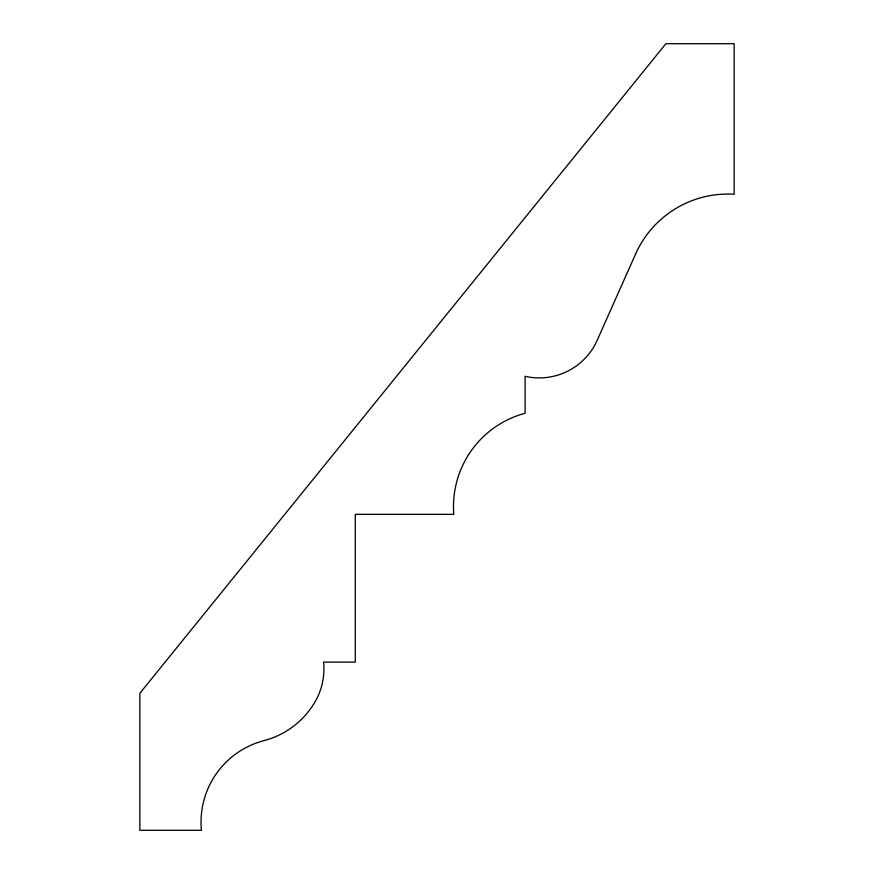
<?xml version="1.0" encoding="UTF-8"?>
<svg xmlns="http://www.w3.org/2000/svg" width="874" height="874" viewBox="0 0 874 874"><rect width="100%" height="100%" fill="white"/><g stroke="black" fill="none" stroke-linecap="round" stroke-linejoin="round"><path stroke-width="1.31" d="M635.616 253.973L597.204 340.259A63.452 63.452 0 0 1 525.11 376.312L525.11 413.26A96.501 96.501 0 0 0 453.814 514.327L355.281 514.327L355.281 662.121L323.588 662.121A65.889 65.889 0 0 1 314.684 702.467A83.522 83.522 0 0 1 263.97 740.628A84.21 84.21 0 0 0 201.435 830.3L139.851 830.3L139.851 693.301L665.89 43.7L734.149 43.7L734.149 194.257A100.98 100.98 0 0 0 635.616 253.973"/></g></svg>
